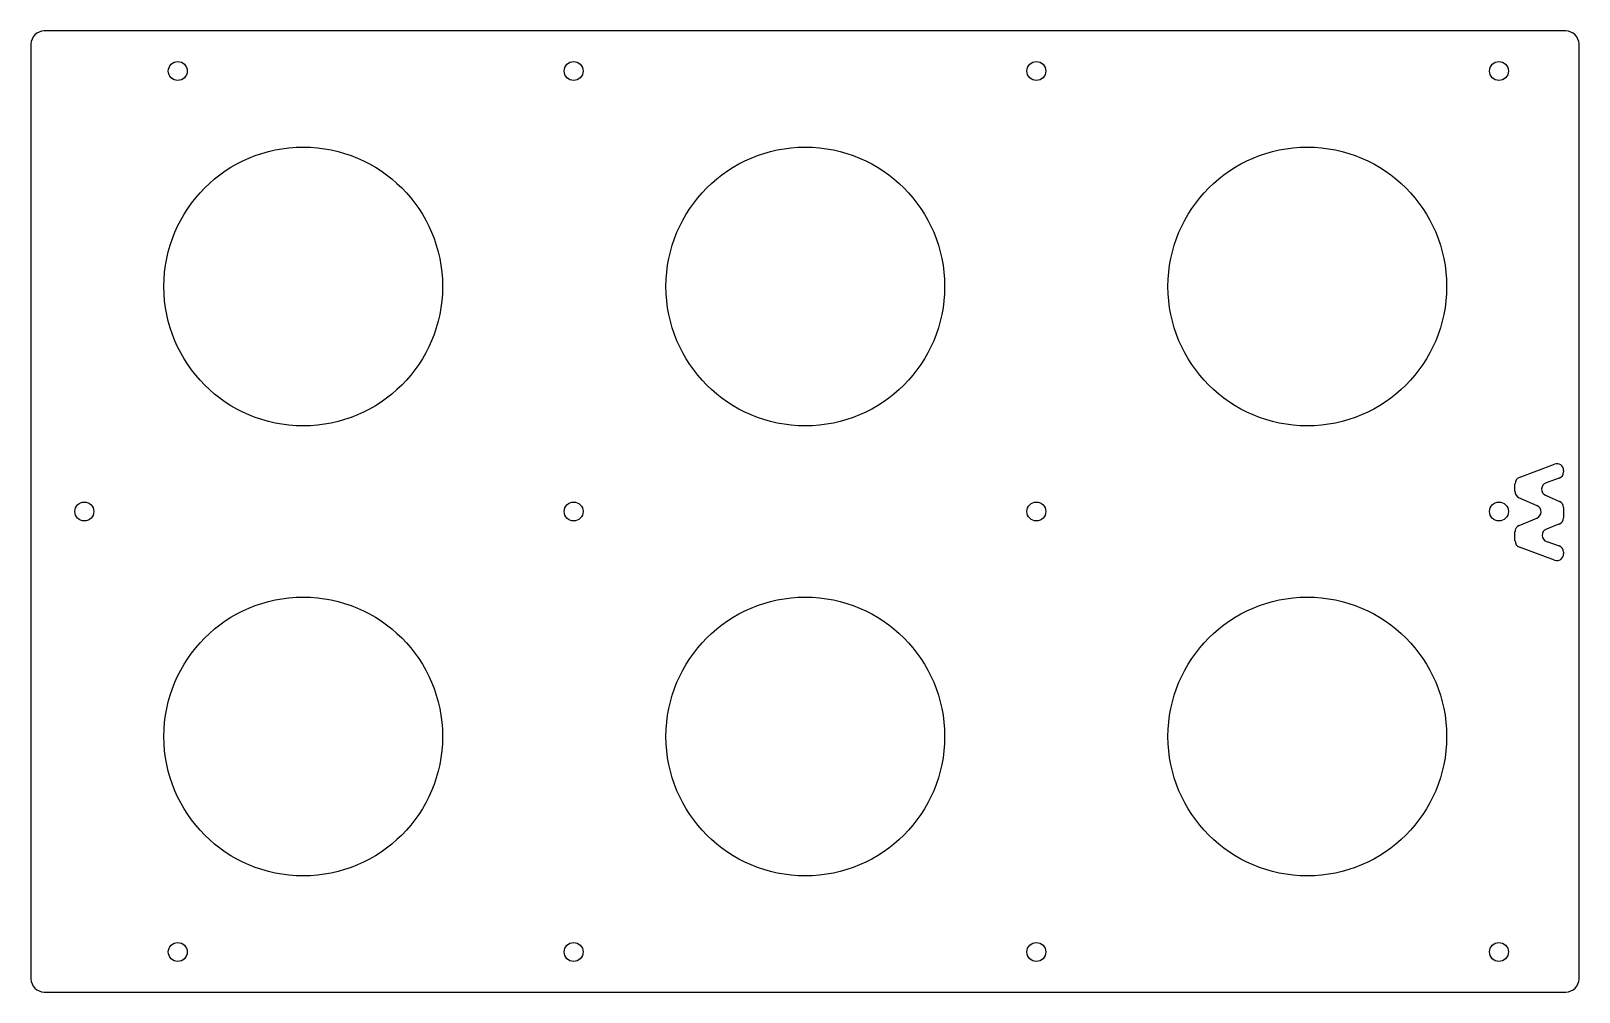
# Model space of a CAD drawing. Header units: inches. Extents: x -7.3 to 7.3, y -4.5 to 4.5.
import ezdxf

# ---------------------------------------------------------------- set-up
doc = ezdxf.new("R2010")
doc.units = ezdxf.units.IN
doc.header["$MEASUREMENT"] = 0

msp = doc.modelspace()

# ---------------------------------------------------------------- linework, layer by layer
at = {"color": 7, "linetype": 'Continuous', "lineweight": 25}
for p, q in [((7.125, 4.5), (-7.125, 4.5)), ((-7.25, 4.375), (-7.25, -4.375)), ((7.25, -4.375), (7.25, 4.375)), ((6.69, 0.319), (7.02, 0.443)), ((7.063, 0.311), (6.941, 0.268)), ((7.105, 0.385), (7.105, 0.37)), ((6.65, 0.186), (6.65, 0.26)), ((6.937, 0.152), (7.068, 0.094)), ((6.857, 0.053), (6.687, 0.128)), ((7.105, 0.037), (7.105, -0.059)), ((6.688, -0.131), (6.856, -0.062)), ((7.066, -0.117), (6.944, -0.165)), ((6.65, -0.275), (6.65, -0.189)), ((6.947, -0.282), (7.063, -0.322)), ((7.021, -0.456), (6.691, -0.333)), ((7.105, -0.382), (7.105, -0.397)), ((-7.125, -4.5), (7.125, -4.5))]:
    msp.add_line(p, q, dxfattribs=at)
for centre, radius in [((-5.875, 4.125), 0.0885), ((-2.167, 4.125), 0.0885), ((2.167, 4.125), 0.0885), ((6.5, 4.125), 0.0885), ((-4.7, 2.107), 1.305), ((0.003, 2.107), 1.305), ((4.705, 2.107), 1.305), ((-6.75, 0), 0.0885), ((-2.167, 0), 0.0885), ((2.167, 0), 0.0885), ((6.5, 0), 0.0885), ((-4.7, -2.107), 1.305), ((0.003, -2.107), 1.305), ((4.705, -2.107), 1.305), ((-5.875, -4.125), 0.0885), ((-2.167, -4.125), 0.0885), ((2.167, -4.125), 0.0885), ((6.5, -4.125), 0.0885)]:
    msp.add_circle(centre, radius, dxfattribs=at)
for centre, radius, start, end in [((-7.125, 4.375), 0.125, 90, 180), ((7.125, 4.375), 0.125, 0, 90), ((7.043, 0.385), 0.0625, 0, 110.7068), ((6.713, 0.26), 0.0625, 110.7068, 180), ((7.043, 0.37), 0.0625, 289.3325, 0), ((6.713, 0.186), 0.0625, 180, 246.1102), ((6.962, 0.209), 0.0625, 109.3325, 246.0933), ((6.832, -0.004), 0.0625, 292.5937, 66.1102), ((7.043, 0.037), 0.0625, 0, 66.0933), ((6.713, -0.189), 0.0625, 112.5937, 180), ((7.043, -0.059), 0.0625, 291.6908, 0), ((6.713, -0.275), 0.0625, 180, 249.6152), ((6.967, -0.223), 0.0625, 111.6908, 250.9952), ((7.043, -0.397), 0.0625, 249.6152, 0), ((7.043, -0.382), 0.0625, 0, 70.9952), ((-7.125, -4.375), 0.125, 180, 270), ((7.125, -4.375), 0.125, 270, 0)]:
    msp.add_arc(centre, radius, start, end, dxfattribs=at)

doc.saveas('drawing.dxf')
